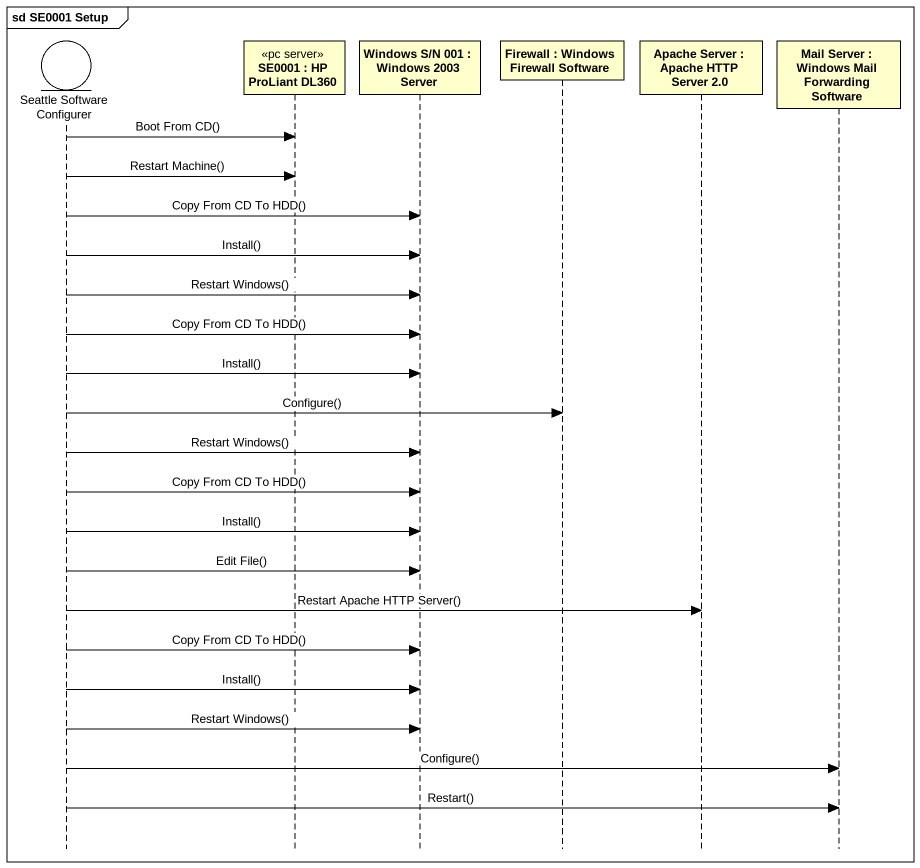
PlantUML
@startuml
mainframe sd SE0001 Setup
hide footbox
entity "Seattle Software Configurer" as Seattle_Software_Configurer
participant "SE0001 : HP ProLiant DL360" as SE0001 <<pc server>>
participant "Windows S/N 001 : Windows 2003 Server" as Windows_S_N_001
participant "Firewall : Windows Firewall Software" as Firewall
participant "Apache Server : Apache HTTP Server 2.0" as Apache_Server
participant "Mail Server : Windows Mail Forwarding Software" as Mail_Server

Seattle_Software_Configurer -> SE0001 : Boot From CD()
Seattle_Software_Configurer -> SE0001 : Restart Machine()
Seattle_Software_Configurer -> Windows_S_N_001 : Copy From CD To HDD()
Seattle_Software_Configurer -> Windows_S_N_001 : Install()
Seattle_Software_Configurer -> Windows_S_N_001 : Restart Windows()
Seattle_Software_Configurer -> Windows_S_N_001 : Copy From CD To HDD()
Seattle_Software_Configurer -> Windows_S_N_001 : Install()
Seattle_Software_Configurer -> Firewall : Configure()
Seattle_Software_Configurer -> Windows_S_N_001 : Restart Windows()
Seattle_Software_Configurer -> Windows_S_N_001 : Copy From CD To HDD()
Seattle_Software_Configurer -> Windows_S_N_001 : Install()
Seattle_Software_Configurer -> Windows_S_N_001 : Edit File()
Seattle_Software_Configurer -> Apache_Server : Restart Apache HTTP Server()
Seattle_Software_Configurer -> Windows_S_N_001 : Copy From CD To HDD()
Seattle_Software_Configurer -> Windows_S_N_001 : Install()
Seattle_Software_Configurer -> Windows_S_N_001 : Restart Windows()
Seattle_Software_Configurer -> Mail_Server : Configure()
Seattle_Software_Configurer -> Mail_Server : Restart()
@enduml
